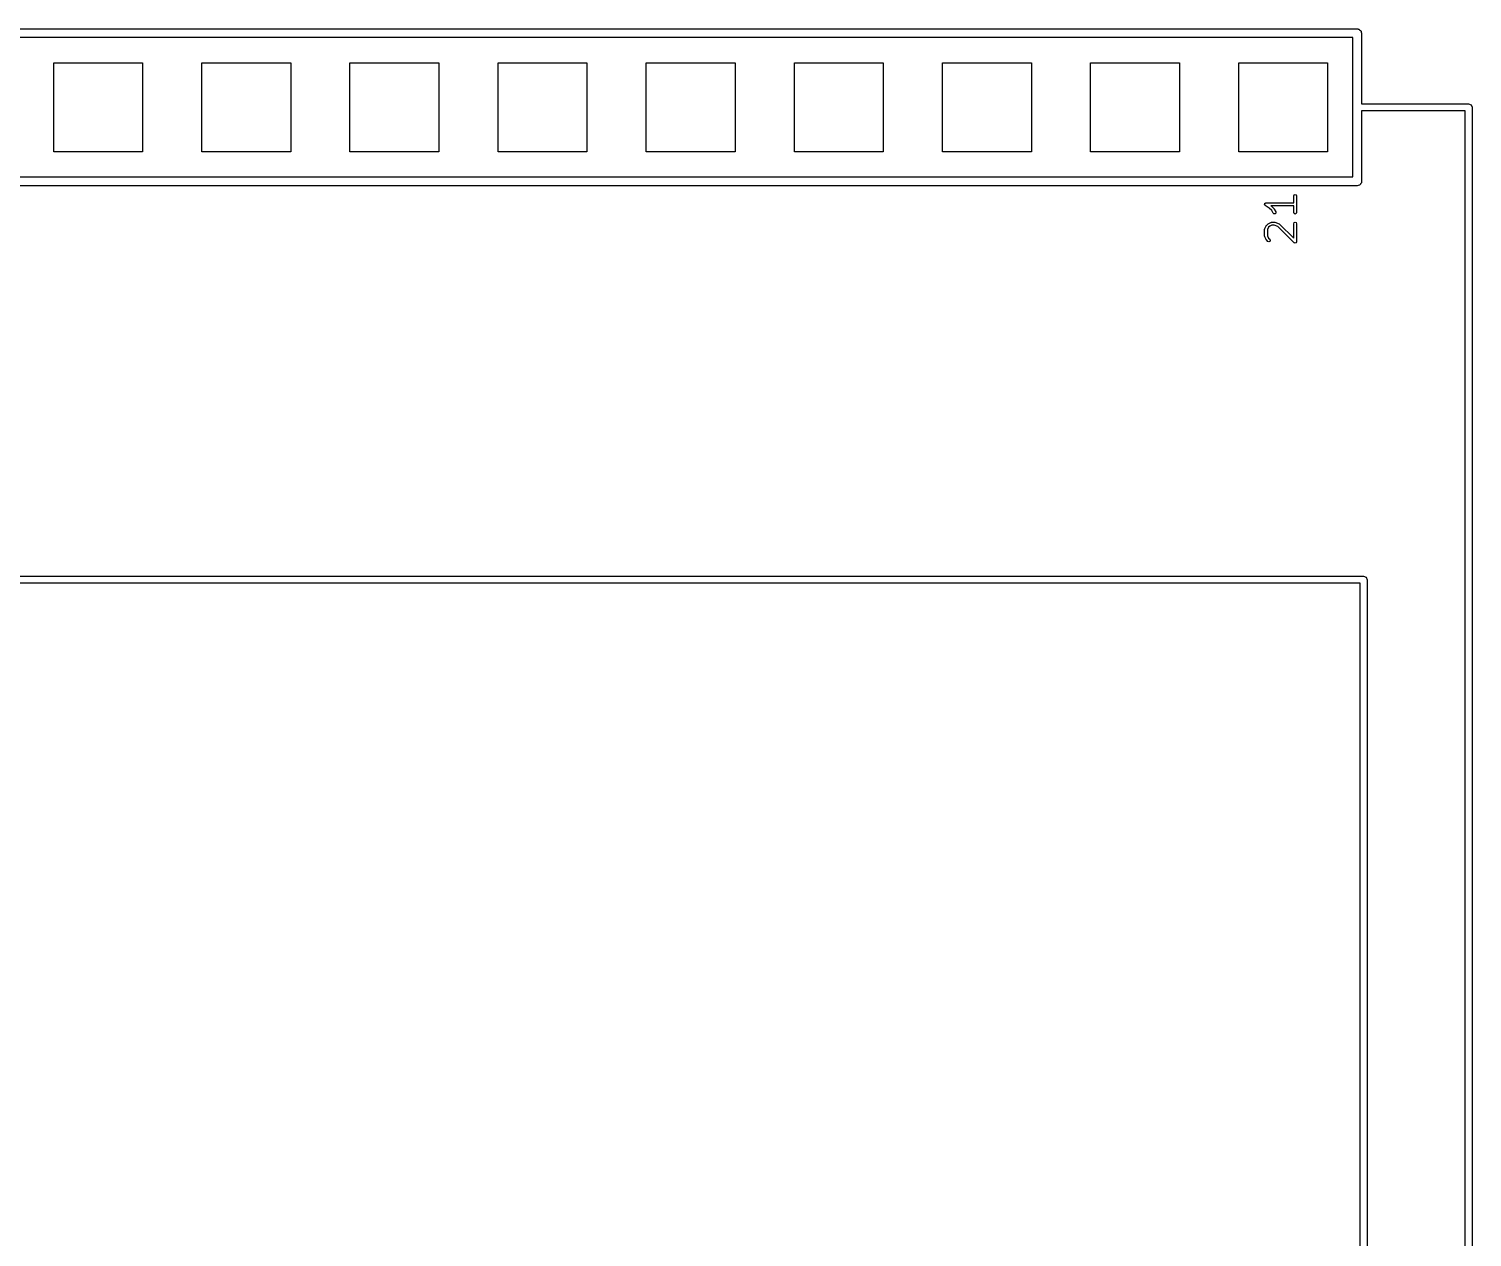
# Model space of a CAD drawing. Extents: x -0.08 to 2.11, y -0.05 to 2.57.
# Drawn here: x 1.099 to 2.073, y 1.257 to 2.073 of the extents above; entities that cross this region are included whole.
import ezdxf

# ---------------------------------------------------------------- set-up
doc = ezdxf.new("R2010")
doc.units = 0
doc.header["$MEASUREMENT"] = 0
doc.layers.add('BLACK', color=7, linetype='CONTINUOUS')

msp = doc.modelspace()

# ---------------------------------------------------------------- linework, layer by layer
at = {"layer": 'BLACK', "linetype": 'CONTINUOUS'}
for p, q in [((-0.00433, 2.07264), (1.99567, 2.07264)), ((1.99272, 2.06673), (-0.00138, 2.06673)), ((1.99272, 1.97264), (1.99272, 2.06673)), ((1.99567, 2.07264), (1.99605, 2.07257)), ((1.99605, 2.07257), (1.99618, 2.07259)), ((1.99618, 2.07259), (1.9963, 2.07253)), ((1.9963, 2.07253), (1.99668, 2.07246)), ((1.99668, 2.07246), (1.99727, 2.07197)), ((1.99727, 2.07197), (1.99793, 2.07158)), ((1.99793, 2.07158), (1.99802, 2.07133)), ((1.99802, 2.07133), (1.99823, 2.07116)), ((1.99823, 2.07116), (1.99836, 2.07041)), ((1.99836, 2.07041), (1.99862, 2.06969)), ((1.99862, 2.06969), (1.99862, 2.02205)), ((1.11567, 1.98969), (1.11567, 2.04969)), ((1.11567, 2.04969), (1.17567, 2.04969)), ((1.17567, 2.04969), (1.17567, 1.98969)), ((1.21567, 1.98969), (1.21567, 2.04969)), ((1.21567, 2.04969), (1.27567, 2.04969)), ((1.27567, 2.04969), (1.27567, 1.98969)), ((1.31567, 1.98969), (1.31567, 2.04969)), ((1.31567, 2.04969), (1.37567, 2.04969)), ((1.37567, 2.04969), (1.37567, 1.98969)), ((1.41567, 1.98969), (1.41567, 2.04969)), ((1.41567, 2.04969), (1.47567, 2.04969)), ((1.47567, 2.04969), (1.47567, 1.98969)), ((1.51567, 1.98969), (1.51567, 2.04969)), ((1.51567, 2.04969), (1.57567, 2.04969)), ((1.57567, 2.04969), (1.57567, 1.98969)), ((1.61567, 1.98969), (1.61567, 2.04969)), ((1.61567, 2.04969), (1.67567, 2.04969)), ((1.67567, 2.04969), (1.67567, 1.98969)), ((1.71567, 1.98969), (1.71567, 2.04969)), ((1.71567, 2.04969), (1.77567, 2.04969)), ((1.77567, 2.04969), (1.77567, 1.98969)), ((1.81567, 1.98969), (1.81567, 2.04969)), ((1.81567, 2.04969), (1.87567, 2.04969)), ((1.87567, 2.04969), (1.87567, 1.98969)), ((1.91567, 1.98969), (1.91567, 2.04969)), ((1.91567, 2.04969), (1.97567, 2.04969)), ((1.97567, 2.04969), (1.97567, 1.98969)), ((1.99862, 2.02205), (2.07087, 2.02205)), ((1.99862, 2.01732), (1.99862, 1.96969)), ((2.0685, 2.01732), (1.99862, 2.01732)), ((2.0685, 0.33701), (2.0685, 2.01732)), ((2.07087, 2.02205), (2.07254, 2.02136)), ((2.07254, 2.02136), (2.07323, 2.01969)), ((2.07323, 2.01969), (2.07323, 0.33465)), ((1.17567, 1.98969), (1.11567, 1.98969)), ((1.27567, 1.98969), (1.21567, 1.98969)), ((1.37567, 1.98969), (1.31567, 1.98969)), ((1.47567, 1.98969), (1.41567, 1.98969)), ((1.57567, 1.98969), (1.51567, 1.98969)), ((1.67567, 1.98969), (1.61567, 1.98969)), ((1.77567, 1.98969), (1.71567, 1.98969)), ((1.87567, 1.98969), (1.81567, 1.98969)), ((1.97567, 1.98969), (1.91567, 1.98969)), ((-0.00138, 1.97264), (1.99272, 1.97264)), ((1.99844, 1.96868), (1.99795, 1.96809)), ((1.99851, 1.96906), (1.99844, 1.96868)), ((1.99858, 1.96917), (1.99851, 1.96906)), ((1.99862, 1.96969), (1.99855, 1.9693)), ((1.99855, 1.9693), (1.99858, 1.96917)), ((1.99567, 1.96673), (-0.00433, 1.96673)), ((1.9528, 1.95988), (1.95309, 1.96058)), ((1.9528, 1.95524), (1.9528, 1.95988)), ((1.95309, 1.96058), (1.95379, 1.96086)), ((1.95379, 1.96086), (1.95448, 1.96058)), ((1.95448, 1.96058), (1.95477, 1.95988)), ((1.95477, 1.95988), (1.95477, 1.94863)), ((1.99639, 1.96699), (1.99567, 1.96673)), ((1.99715, 1.96713), (1.99639, 1.96699)), ((1.99732, 1.96733), (1.99715, 1.96713)), ((1.99757, 1.96742), (1.99732, 1.96733)), ((1.99795, 1.96809), (1.99757, 1.96742)), ((1.93312, 1.95426), (1.93323, 1.95452)), ((1.93316, 1.95416), (1.93312, 1.95426)), ((1.93314, 1.95406), (1.93316, 1.95416)), ((1.9333, 1.95382), (1.93314, 1.95406)), ((1.93323, 1.95452), (1.93328, 1.9548)), ((1.93328, 1.9548), (1.93337, 1.95486)), ((1.93341, 1.95356), (1.9333, 1.95382)), ((1.93337, 1.95486), (1.93341, 1.95495)), ((1.93341, 1.95495), (1.93367, 1.95506)), ((1.9335, 1.95352), (1.93341, 1.95356)), ((1.93356, 1.95344), (1.9335, 1.95352)), ((1.93629, 1.95162), (1.93356, 1.95344)), ((1.93367, 1.95506), (1.93391, 1.95522)), ((1.93391, 1.95522), (1.93401, 1.9552)), ((1.93401, 1.9552), (1.9341, 1.95524)), ((1.9341, 1.95524), (1.9528, 1.95524)), ((1.93798, 1.94992), (1.93629, 1.95162)), ((1.9528, 1.95327), (1.93735, 1.95327)), ((1.93735, 1.95327), (1.93746, 1.9532)), ((1.93746, 1.9532), (1.93752, 1.95312)), ((1.93752, 1.95312), (1.93761, 1.95308)), ((1.93761, 1.95308), (1.93948, 1.9512)), ((1.93885, 1.94819), (1.93798, 1.94992)), ((1.93948, 1.9512), (1.93955, 1.95105)), ((1.93955, 1.95105), (1.93967, 1.95095)), ((1.93967, 1.95095), (1.94061, 1.94907)), ((1.94061, 1.94907), (1.94066, 1.94832)), ((1.9528, 1.94863), (1.9528, 1.95327)), ((1.93322, 1.93782), (1.93416, 1.9397)), ((1.93416, 1.9397), (1.93428, 1.9398)), ((1.93428, 1.9398), (1.93434, 1.93995)), ((1.93434, 1.93995), (1.93528, 1.94089)), ((1.93528, 1.94089), (1.93543, 1.94095)), ((1.93543, 1.94095), (1.93554, 1.94108)), ((1.93554, 1.94108), (1.93741, 1.94201)), ((1.93656, 1.93939), (1.93585, 1.93867)), ((1.93808, 1.94015), (1.93656, 1.93939)), ((1.93741, 1.94201), (1.93764, 1.94203)), ((1.93764, 1.94203), (1.93785, 1.94212)), ((1.93785, 1.94212), (1.93973, 1.94212)), ((1.93957, 1.94015), (1.93808, 1.94015)), ((1.93941, 1.9477), (1.93885, 1.94819)), ((1.94017, 1.94775), (1.93941, 1.9477)), ((1.94201, 1.93933), (1.93957, 1.94015)), ((1.93973, 1.94212), (1.93988, 1.94205)), ((1.93988, 1.94205), (1.94004, 1.94207)), ((1.94004, 1.94207), (1.94285, 1.94113)), ((1.94066, 1.94832), (1.94017, 1.94775)), ((1.95309, 1.92825), (1.94201, 1.93933)), ((1.94285, 1.94113), (1.94302, 1.94098)), ((1.94302, 1.94098), (1.94323, 1.94089)), ((1.94323, 1.94089), (1.9528, 1.93132)), ((1.95309, 1.94794), (1.9528, 1.94863)), ((1.9528, 1.94113), (1.95309, 1.94183)), ((1.9528, 1.93132), (1.9528, 1.94113)), ((1.95379, 1.94765), (1.95309, 1.94794)), ((1.95309, 1.94183), (1.95379, 1.94212)), ((1.95448, 1.94794), (1.95379, 1.94765)), ((1.95379, 1.94212), (1.95448, 1.94183)), ((1.95477, 1.94863), (1.95448, 1.94794)), ((1.95448, 1.94183), (1.95477, 1.94113)), ((1.95477, 1.94113), (1.95477, 1.92895)), ((1.93312, 1.93738), (1.93321, 1.93759)), ((1.93312, 1.9327), (1.93312, 1.93738)), ((1.93321, 1.93248), (1.93312, 1.9327)), ((1.93321, 1.93759), (1.93322, 1.93782)), ((1.93322, 1.93226), (1.93321, 1.93248)), ((1.93416, 1.93038), (1.93322, 1.93226)), ((1.93428, 1.93027), (1.93416, 1.93038)), ((1.93434, 1.93013), (1.93428, 1.93027)), ((1.93528, 1.92919), (1.93434, 1.93013)), ((1.93585, 1.93867), (1.93509, 1.93715)), ((1.93509, 1.93715), (1.93509, 1.93293)), ((1.93509, 1.93293), (1.93585, 1.9314)), ((1.93585, 1.9314), (1.93667, 1.93058)), ((1.93667, 1.93058), (1.93696, 1.92988)), ((1.93696, 1.92988), (1.93667, 1.92919)), ((1.93598, 1.9289), (1.93528, 1.92919)), ((1.93667, 1.92919), (1.93598, 1.9289)), ((1.95329, 1.92817), (1.95309, 1.92825)), ((1.95309, 1.92825), (1.95309, 1.92825)), ((1.95379, 1.92796), (1.95329, 1.92817)), ((1.95448, 1.92825), (1.95379, 1.92796)), ((1.95477, 1.92895), (1.95448, 1.92825)), ((1.95477, 1.92895), (1.95477, 1.92895)), ((-0.00787, 1.70315), (2, 1.70315)), ((1.99764, 1.69843), (-0.00551, 1.69843)), ((1.99764, 0.48268), (1.99764, 1.69843)), ((2, 1.70315), (2.00167, 1.70246)), ((2.00167, 1.70246), (2.00236, 1.70079)), ((2.00236, 1.70079), (2.00236, 0.48031))]:
    msp.add_line(p, q, dxfattribs=at)

doc.saveas('drawing.dxf')
